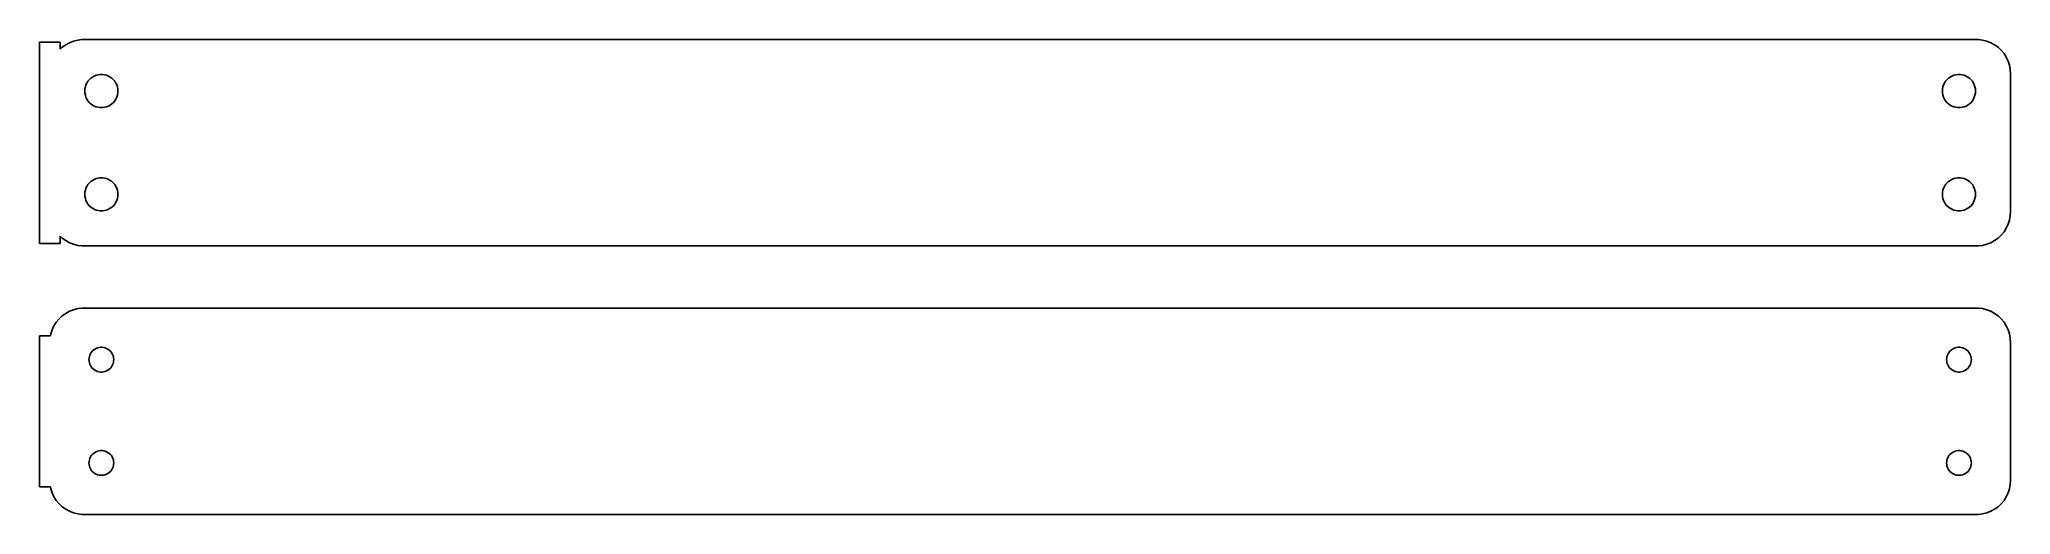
# Model space of a CAD drawing. Header units: metres. Extents: x -144 to 142, y 24 to 93.
import ezdxf

# ---------------------------------------------------------------- set-up
doc = ezdxf.new("R2010")
doc.units = ezdxf.units.M

msp = doc.modelspace()

# ---------------------------------------------------------------- linework, layer by layer
for p, q in [((-141, 92.6148), (-144, 92.6148)), ((-144, 92.6148), (-144, 63.3852)), ((-141, 91.5587), (-141, 92.6148)), ((-140.687, 91.8526), (-141, 91.5587)), ((-140.179, 92.2216), (-140.687, 91.8526)), ((-139.629, 92.5241), (-140.179, 92.2216)), ((-139.045, 92.7553), (-139.629, 92.5241)), ((-138.437, 92.9114), (-139.045, 92.7553)), ((-137.814, 92.9901), (-138.437, 92.9114)), ((137.814, 92.9901), (-137.814, 92.9901)), ((138.437, 92.9114), (137.814, 92.9901)), ((139.045, 92.7553), (138.437, 92.9114)), ((139.629, 92.5241), (139.045, 92.7553)), ((140.179, 92.2216), (139.629, 92.5241)), ((140.687, 91.8526), (140.179, 92.2216)), ((141.145, 91.4227), (140.687, 91.8526)), ((141.545, 90.9389), (141.145, 91.4227)), ((141.882, 90.4088), (141.545, 90.9389)), ((142.149, 89.8406), (141.882, 90.4088)), ((142.343, 89.2434), (142.149, 89.8406)), ((142.461, 88.6267), (142.343, 89.2434)), ((-137.381, 85.8008), (-137.325, 86.0968)), ((-137.325, 86.0968), (-137.231, 86.3835)), ((-137.231, 86.3835), (-137.103, 86.6562)), ((-137.103, 86.6562), (-136.942, 86.9107)), ((-136.942, 86.9107), (-136.75, 87.1429)), ((-136.75, 87.1429), (-136.53, 87.3492)), ((-136.53, 87.3492), (-136.286, 87.5264)), ((-136.286, 87.5264), (-136.022, 87.6716)), ((-136.022, 87.6716), (-135.742, 87.7825)), ((-135.742, 87.7825), (-135.45, 87.8575)), ((-135.45, 87.8575), (-135.151, 87.8953)), ((-135.151, 87.8953), (-134.849, 87.8953)), ((-134.849, 87.8953), (-134.55, 87.8575)), ((-134.55, 87.8575), (-134.258, 87.7825)), ((-134.258, 87.7825), (-133.978, 87.6716)), ((-133.978, 87.6716), (-133.714, 87.5264)), ((-133.714, 87.5264), (-133.47, 87.3492)), ((-133.47, 87.3492), (-133.25, 87.1429)), ((-133.25, 87.1429), (-133.058, 86.9107)), ((-133.058, 86.9107), (-132.897, 86.6562)), ((-132.897, 86.6562), (-132.769, 86.3835)), ((-132.769, 86.3835), (-132.675, 86.0968)), ((-132.675, 86.0968), (-132.619, 85.8008)), ((132.619, 85.8008), (132.675, 86.0968)), ((132.675, 86.0968), (132.769, 86.3835)), ((132.769, 86.3835), (132.897, 86.6562)), ((132.897, 86.6562), (133.058, 86.9107)), ((133.058, 86.9107), (133.25, 87.1429)), ((133.25, 87.1429), (133.47, 87.3492)), ((133.47, 87.3492), (133.714, 87.5264)), ((133.714, 87.5264), (133.978, 87.6716)), ((133.978, 87.6716), (134.258, 87.7825)), ((134.258, 87.7825), (134.55, 87.8575)), ((134.55, 87.8575), (134.849, 87.8953)), ((134.849, 87.8953), (135.151, 87.8953)), ((135.151, 87.8953), (135.45, 87.8575)), ((135.45, 87.8575), (135.742, 87.7825)), ((135.742, 87.7825), (136.022, 87.6716)), ((136.022, 87.6716), (136.286, 87.5264)), ((136.286, 87.5264), (136.53, 87.3492)), ((136.53, 87.3492), (136.75, 87.1429)), ((136.75, 87.1429), (136.942, 86.9107)), ((136.942, 86.9107), (137.103, 86.6562)), ((137.103, 86.6562), (137.231, 86.3835)), ((137.231, 86.3835), (137.325, 86.0968)), ((137.325, 86.0968), (137.381, 85.8008)), ((142.5, 88), (142.461, 88.6267)), ((142.5, 68), (142.5, 88)), ((-137.4, 85.5), (-137.381, 85.8008)), ((-137.381, 85.1992), (-137.4, 85.5)), ((-137.325, 84.9031), (-137.381, 85.1992)), ((-137.231, 84.6165), (-137.325, 84.9031)), ((-137.103, 84.3438), (-137.231, 84.6165)), ((-136.942, 84.0893), (-137.103, 84.3438)), ((-136.75, 83.8571), (-136.942, 84.0893)), ((-136.53, 83.6508), (-136.75, 83.8571)), ((-136.286, 83.4736), (-136.53, 83.6508)), ((-136.022, 83.3284), (-136.286, 83.4736)), ((-135.742, 83.2175), (-136.022, 83.3284)), ((-135.45, 83.1425), (-135.742, 83.2175)), ((-135.151, 83.1047), (-135.45, 83.1425)), ((-134.849, 83.1047), (-135.151, 83.1047)), ((-134.55, 83.1425), (-134.849, 83.1047)), ((-134.258, 83.2175), (-134.55, 83.1425)), ((-133.978, 83.3284), (-134.258, 83.2175)), ((-133.714, 83.4736), (-133.978, 83.3284)), ((-133.47, 83.6508), (-133.714, 83.4736)), ((-133.25, 83.8571), (-133.47, 83.6508)), ((-133.058, 84.0893), (-133.25, 83.8571)), ((-132.897, 84.3438), (-133.058, 84.0893)), ((-132.769, 84.6165), (-132.897, 84.3438)), ((-132.675, 84.9031), (-132.769, 84.6165)), ((-132.619, 85.1992), (-132.675, 84.9031)), ((-132.619, 85.8008), (-132.6, 85.5)), ((-132.6, 85.5), (-132.619, 85.1992)), ((132.6, 85.5), (132.619, 85.8008)), ((132.619, 85.1992), (132.6, 85.5)), ((132.675, 84.9031), (132.619, 85.1992)), ((132.769, 84.6165), (132.675, 84.9031)), ((132.897, 84.3438), (132.769, 84.6165)), ((133.058, 84.0893), (132.897, 84.3438)), ((133.25, 83.8571), (133.058, 84.0893)), ((133.47, 83.6508), (133.25, 83.8571)), ((133.714, 83.4736), (133.47, 83.6508)), ((133.978, 83.3284), (133.714, 83.4736)), ((134.258, 83.2175), (133.978, 83.3284)), ((134.55, 83.1425), (134.258, 83.2175)), ((134.849, 83.1047), (134.55, 83.1425)), ((135.151, 83.1047), (134.849, 83.1047)), ((135.45, 83.1425), (135.151, 83.1047)), ((135.742, 83.2175), (135.45, 83.1425)), ((136.022, 83.3284), (135.742, 83.2175)), ((136.286, 83.4736), (136.022, 83.3284)), ((136.53, 83.6508), (136.286, 83.4736)), ((136.75, 83.8571), (136.53, 83.6508)), ((136.942, 84.0893), (136.75, 83.8571)), ((137.103, 84.3438), (136.942, 84.0893)), ((137.231, 84.6165), (137.103, 84.3438)), ((137.325, 84.9031), (137.231, 84.6165)), ((137.381, 85.1992), (137.325, 84.9031)), ((137.381, 85.8008), (137.4, 85.5)), ((137.4, 85.5), (137.381, 85.1992)), ((-137.231, 71.3835), (-137.103, 71.6562)), ((-137.103, 71.6562), (-136.942, 71.9107)), ((-136.942, 71.9107), (-136.75, 72.1429)), ((-136.75, 72.1429), (-136.53, 72.3492)), ((-136.53, 72.3492), (-136.286, 72.5264)), ((-136.286, 72.5264), (-136.022, 72.6716)), ((-136.022, 72.6716), (-135.742, 72.7825)), ((-135.742, 72.7825), (-135.45, 72.8575)), ((-135.45, 72.8575), (-135.151, 72.8953)), ((-135.151, 72.8953), (-134.849, 72.8953)), ((-134.849, 72.8953), (-134.55, 72.8575)), ((-134.55, 72.8575), (-134.258, 72.7825)), ((-134.258, 72.7825), (-133.978, 72.6716)), ((-133.978, 72.6716), (-133.714, 72.5264)), ((-133.714, 72.5264), (-133.47, 72.3492)), ((-133.47, 72.3492), (-133.25, 72.1429)), ((-133.25, 72.1429), (-133.058, 71.9107)), ((-133.058, 71.9107), (-132.897, 71.6562)), ((-132.897, 71.6562), (-132.769, 71.3835)), ((132.769, 71.3835), (132.897, 71.6562)), ((132.897, 71.6562), (133.058, 71.9107)), ((133.058, 71.9107), (133.25, 72.1429)), ((133.25, 72.1429), (133.47, 72.3492)), ((133.47, 72.3492), (133.714, 72.5264)), ((133.714, 72.5264), (133.978, 72.6716)), ((133.978, 72.6716), (134.258, 72.7825)), ((134.258, 72.7825), (134.55, 72.8575)), ((134.55, 72.8575), (134.849, 72.8953)), ((134.849, 72.8953), (135.151, 72.8953)), ((135.151, 72.8953), (135.45, 72.8575)), ((135.45, 72.8575), (135.742, 72.7825)), ((135.742, 72.7825), (136.022, 72.6716)), ((136.022, 72.6716), (136.286, 72.5264)), ((136.286, 72.5264), (136.53, 72.3492)), ((136.53, 72.3492), (136.75, 72.1429)), ((136.75, 72.1429), (136.942, 71.9107)), ((136.942, 71.9107), (137.103, 71.6562)), ((137.103, 71.6562), (137.231, 71.3835)), ((-137.4, 70.5), (-137.381, 70.8008)), ((-137.381, 70.1992), (-137.4, 70.5)), ((-137.381, 70.8008), (-137.325, 71.0969)), ((-137.325, 69.9032), (-137.381, 70.1992)), ((-137.325, 71.0969), (-137.231, 71.3835)), ((-137.231, 69.6165), (-137.325, 69.9032)), ((-137.103, 69.3438), (-137.231, 69.6165)), ((-136.942, 69.0893), (-137.103, 69.3438)), ((-136.75, 68.8571), (-136.942, 69.0893)), ((-136.53, 68.6508), (-136.75, 68.8571)), ((-133.25, 68.8571), (-133.47, 68.6508)), ((-133.058, 69.0893), (-133.25, 68.8571)), ((-132.897, 69.3438), (-133.058, 69.0893)), ((-132.769, 69.6165), (-132.897, 69.3438)), ((-132.769, 71.3835), (-132.675, 71.0969)), ((-132.675, 69.9032), (-132.769, 69.6165)), ((-132.675, 71.0969), (-132.619, 70.8008)), ((-132.619, 70.1992), (-132.675, 69.9032)), ((-132.619, 70.8008), (-132.6, 70.5)), ((-132.6, 70.5), (-132.619, 70.1992)), ((132.6, 70.5), (132.619, 70.8008)), ((132.619, 70.1992), (132.6, 70.5)), ((132.619, 70.8008), (132.675, 71.0969)), ((132.675, 69.9032), (132.619, 70.1992)), ((132.675, 71.0969), (132.769, 71.3835)), ((132.769, 69.6165), (132.675, 69.9032)), ((132.897, 69.3438), (132.769, 69.6165)), ((133.058, 69.0893), (132.897, 69.3438)), ((133.25, 68.8571), (133.058, 69.0893)), ((133.47, 68.6508), (133.25, 68.8571)), ((136.75, 68.8571), (136.53, 68.6508)), ((136.942, 69.0893), (136.75, 68.8571)), ((137.103, 69.3438), (136.942, 69.0893)), ((137.231, 69.6165), (137.103, 69.3438)), ((137.231, 71.3835), (137.325, 71.0969)), ((137.325, 69.9032), (137.231, 69.6165)), ((137.325, 71.0969), (137.381, 70.8008)), ((137.381, 70.1992), (137.325, 69.9032)), ((137.381, 70.8008), (137.4, 70.5)), ((137.4, 70.5), (137.381, 70.1992)), ((-136.286, 68.4736), (-136.53, 68.6508)), ((-136.022, 68.3284), (-136.286, 68.4736)), ((-135.742, 68.2175), (-136.022, 68.3284)), ((-135.45, 68.1425), (-135.742, 68.2175)), ((-135.151, 68.1047), (-135.45, 68.1425)), ((-134.849, 68.1047), (-135.151, 68.1047)), ((-134.55, 68.1425), (-134.849, 68.1047)), ((-134.258, 68.2175), (-134.55, 68.1425)), ((-133.978, 68.3284), (-134.258, 68.2175)), ((-133.714, 68.4736), (-133.978, 68.3284)), ((-133.47, 68.6508), (-133.714, 68.4736)), ((133.714, 68.4736), (133.47, 68.6508)), ((133.978, 68.3284), (133.714, 68.4736)), ((134.258, 68.2175), (133.978, 68.3284)), ((134.55, 68.1425), (134.258, 68.2175)), ((134.849, 68.1047), (134.55, 68.1425)), ((135.151, 68.1047), (134.849, 68.1047)), ((135.45, 68.1425), (135.151, 68.1047)), ((135.742, 68.2175), (135.45, 68.1425)), ((136.022, 68.3284), (135.742, 68.2175)), ((136.286, 68.4736), (136.022, 68.3284)), ((136.53, 68.6508), (136.286, 68.4736)), ((141.882, 65.5912), (142.149, 66.1594)), ((142.149, 66.1594), (142.343, 66.7566)), ((142.343, 66.7566), (142.461, 67.3733)), ((142.461, 67.3733), (142.5, 68)), ((-144, 63.3852), (-141, 63.3852)), ((-141, 63.3852), (-141, 64.4413)), ((-141, 64.4413), (-140.687, 64.1474)), ((-140.687, 64.1474), (-140.179, 63.7784)), ((-140.179, 63.7784), (-139.629, 63.4759)), ((-139.629, 63.4759), (-139.045, 63.2447)), ((-139.045, 63.2447), (-138.437, 63.0886)), ((-138.437, 63.0886), (-137.814, 63.0099)), ((137.814, 63.0099), (138.437, 63.0886)), ((138.437, 63.0886), (139.045, 63.2447)), ((139.045, 63.2447), (139.629, 63.4759)), ((139.629, 63.4759), (140.179, 63.7784)), ((140.179, 63.7784), (140.687, 64.1474)), ((140.687, 64.1474), (141.145, 64.5773)), ((141.145, 64.5773), (141.545, 65.0611)), ((141.545, 65.0611), (141.882, 65.5912)), ((-137.814, 63.0099), (137.814, 63.0099)), ((-141.545, 51.9389), (-141.882, 51.4088)), ((-141.145, 52.4227), (-141.545, 51.9389)), ((-140.687, 52.8526), (-141.145, 52.4227)), ((-140.179, 53.2216), (-140.687, 52.8526)), ((-139.629, 53.5241), (-140.179, 53.2216)), ((-139.045, 53.7553), (-139.629, 53.5241)), ((-138.437, 53.9114), (-139.045, 53.7553)), ((-137.814, 53.9901), (-138.437, 53.9114)), ((137.814, 53.9901), (-137.814, 53.9901)), ((138.437, 53.9114), (137.814, 53.9901)), ((139.045, 53.7553), (138.437, 53.9114)), ((139.629, 53.5241), (139.045, 53.7553)), ((140.179, 53.2216), (139.629, 53.5241)), ((140.687, 52.8526), (140.179, 53.2216)), ((141.145, 52.4227), (140.687, 52.8526)), ((141.545, 51.9389), (141.145, 52.4227)), ((141.882, 51.4088), (141.545, 51.9389)), ((-142.4, 49.9442), (-144, 49.9442)), ((-144, 49.9442), (-144, 28.0558)), ((-142.343, 50.2434), (-142.4, 49.9442)), ((-142.149, 50.8406), (-142.343, 50.2434)), ((-141.882, 51.4088), (-142.149, 50.8406)), ((142.149, 50.8406), (141.882, 51.4088)), ((142.343, 50.2434), (142.149, 50.8406)), ((142.461, 49.6267), (142.343, 50.2434)), ((142.5, 49), (142.461, 49.6267)), ((142.5, 29), (142.5, 49)), ((-136.8, 46.5), (-136.786, 46.7256)), ((-136.786, 46.2744), (-136.8, 46.5)), ((-136.786, 46.7256), (-136.743, 46.9476)), ((-136.743, 46.0524), (-136.786, 46.2744)), ((-136.743, 46.9476), (-136.674, 47.1626)), ((-136.674, 45.8374), (-136.743, 46.0524)), ((-136.674, 47.1626), (-136.577, 47.3671)), ((-136.577, 47.3671), (-136.456, 47.558)), ((-136.456, 47.558), (-136.312, 47.7322)), ((-136.312, 47.7322), (-136.147, 47.8869)), ((-136.147, 47.8869), (-135.964, 48.0198)), ((-135.964, 48.0198), (-135.766, 48.1287)), ((-135.766, 48.1287), (-135.556, 48.2119)), ((-135.556, 48.2119), (-135.337, 48.2681)), ((-135.337, 48.2681), (-135.113, 48.2964)), ((-135.113, 48.2964), (-134.887, 48.2964)), ((-134.887, 48.2964), (-134.663, 48.2681)), ((-134.663, 48.2681), (-134.444, 48.2119)), ((-134.444, 48.2119), (-134.234, 48.1287)), ((-134.234, 48.1287), (-134.036, 48.0198)), ((-134.036, 48.0198), (-133.853, 47.8869)), ((-133.853, 47.8869), (-133.688, 47.7322)), ((-133.688, 47.7322), (-133.544, 47.558)), ((-133.544, 47.558), (-133.423, 47.3671)), ((-133.423, 47.3671), (-133.326, 47.1626)), ((-133.326, 47.1626), (-133.257, 46.9476)), ((-133.257, 46.0524), (-133.326, 45.8374)), ((-133.257, 46.9476), (-133.214, 46.7256)), ((-133.214, 46.2744), (-133.257, 46.0524)), ((-133.214, 46.7256), (-133.2, 46.5)), ((-133.2, 46.5), (-133.214, 46.2744)), ((133.2, 46.5), (133.214, 46.7256)), ((133.214, 46.2744), (133.2, 46.5)), ((133.214, 46.7256), (133.257, 46.9476)), ((133.257, 46.0524), (133.214, 46.2744)), ((133.257, 46.9476), (133.326, 47.1626)), ((133.326, 45.8374), (133.257, 46.0524)), ((133.326, 47.1626), (133.423, 47.3671)), ((133.423, 47.3671), (133.544, 47.558)), ((133.544, 47.558), (133.688, 47.7322)), ((133.688, 47.7322), (133.853, 47.8869)), ((133.853, 47.8869), (134.036, 48.0198)), ((134.036, 48.0198), (134.234, 48.1287)), ((134.234, 48.1287), (134.444, 48.2119)), ((134.444, 48.2119), (134.663, 48.2681)), ((134.663, 48.2681), (134.887, 48.2964)), ((134.887, 48.2964), (135.113, 48.2964)), ((135.113, 48.2964), (135.337, 48.2681)), ((135.337, 48.2681), (135.556, 48.2119)), ((135.556, 48.2119), (135.766, 48.1287)), ((135.766, 48.1287), (135.964, 48.0198)), ((135.964, 48.0198), (136.147, 47.8869)), ((136.147, 47.8869), (136.312, 47.7322)), ((136.312, 47.7322), (136.456, 47.558)), ((136.456, 47.558), (136.577, 47.3671)), ((136.577, 47.3671), (136.674, 47.1626)), ((136.674, 47.1626), (136.743, 46.9476)), ((136.743, 46.0524), (136.674, 45.8374)), ((136.743, 46.9476), (136.786, 46.7256)), ((136.786, 46.2744), (136.743, 46.0524)), ((136.786, 46.7256), (136.8, 46.5)), ((136.8, 46.5), (136.786, 46.2744)), ((-136.577, 45.6328), (-136.674, 45.8374)), ((-136.456, 45.442), (-136.577, 45.6328)), ((-136.312, 45.2678), (-136.456, 45.442)), ((-136.147, 45.1131), (-136.312, 45.2678)), ((-135.964, 44.9802), (-136.147, 45.1131)), ((-135.766, 44.8713), (-135.964, 44.9802)), ((-135.556, 44.7881), (-135.766, 44.8713)), ((-135.337, 44.7319), (-135.556, 44.7881)), ((-135.113, 44.7036), (-135.337, 44.7319)), ((-134.887, 44.7036), (-135.113, 44.7036)), ((-134.663, 44.7319), (-134.887, 44.7036)), ((-134.444, 44.7881), (-134.663, 44.7319)), ((-134.234, 44.8713), (-134.444, 44.7881)), ((-134.036, 44.9802), (-134.234, 44.8713)), ((-133.853, 45.1131), (-134.036, 44.9802)), ((-133.688, 45.2678), (-133.853, 45.1131)), ((-133.544, 45.442), (-133.688, 45.2678)), ((-133.423, 45.6328), (-133.544, 45.442)), ((-133.326, 45.8374), (-133.423, 45.6328)), ((133.423, 45.6328), (133.326, 45.8374)), ((133.544, 45.442), (133.423, 45.6328)), ((133.688, 45.2678), (133.544, 45.442)), ((133.853, 45.1131), (133.688, 45.2678)), ((134.036, 44.9802), (133.853, 45.1131)), ((134.234, 44.8713), (134.036, 44.9802)), ((134.444, 44.7881), (134.234, 44.8713)), ((134.663, 44.7319), (134.444, 44.7881)), ((134.887, 44.7036), (134.663, 44.7319)), ((135.113, 44.7036), (134.887, 44.7036)), ((135.337, 44.7319), (135.113, 44.7036)), ((135.556, 44.7881), (135.337, 44.7319)), ((135.766, 44.8713), (135.556, 44.7881)), ((135.964, 44.9802), (135.766, 44.8713)), ((136.147, 45.1131), (135.964, 44.9802)), ((136.312, 45.2678), (136.147, 45.1131)), ((136.456, 45.442), (136.312, 45.2678)), ((136.577, 45.6328), (136.456, 45.442)), ((136.674, 45.8374), (136.577, 45.6328)), ((-136.8, 31.5), (-136.786, 31.7256)), ((-136.786, 31.7256), (-136.743, 31.9476)), ((-136.743, 31.9476), (-136.674, 32.1626)), ((-136.674, 32.1626), (-136.577, 32.3672)), ((-136.577, 32.3672), (-136.456, 32.558)), ((-136.456, 32.558), (-136.312, 32.7322)), ((-136.312, 32.7322), (-136.147, 32.8869)), ((-136.147, 32.8869), (-135.964, 33.0198)), ((-135.964, 33.0198), (-135.766, 33.1287)), ((-135.766, 33.1287), (-135.556, 33.2119)), ((-135.556, 33.2119), (-135.337, 33.2681)), ((-135.337, 33.2681), (-135.113, 33.2964)), ((-135.113, 33.2964), (-134.887, 33.2964)), ((-134.887, 33.2964), (-134.663, 33.2681)), ((-134.663, 33.2681), (-134.444, 33.2119)), ((-134.444, 33.2119), (-134.234, 33.1287)), ((-134.234, 33.1287), (-134.036, 33.0198)), ((-134.036, 33.0198), (-133.853, 32.8869)), ((-133.853, 32.8869), (-133.688, 32.7322)), ((-133.688, 32.7322), (-133.544, 32.558)), ((-133.544, 32.558), (-133.423, 32.3672)), ((-133.423, 32.3672), (-133.326, 32.1626)), ((-133.326, 32.1626), (-133.257, 31.9476)), ((-133.257, 31.9476), (-133.214, 31.7256)), ((-133.214, 31.7256), (-133.2, 31.5)), ((133.2, 31.5), (133.214, 31.7256)), ((133.214, 31.7256), (133.257, 31.9476)), ((133.257, 31.9476), (133.326, 32.1626)), ((133.326, 32.1626), (133.423, 32.3672)), ((133.423, 32.3672), (133.544, 32.558)), ((133.544, 32.558), (133.688, 32.7322)), ((133.688, 32.7322), (133.853, 32.8869)), ((133.853, 32.8869), (134.036, 33.0198)), ((134.036, 33.0198), (134.234, 33.1287)), ((134.234, 33.1287), (134.444, 33.2119)), ((134.444, 33.2119), (134.663, 33.2681)), ((134.663, 33.2681), (134.887, 33.2964)), ((134.887, 33.2964), (135.113, 33.2964)), ((135.113, 33.2964), (135.337, 33.2681)), ((135.337, 33.2681), (135.556, 33.2119)), ((135.556, 33.2119), (135.766, 33.1287)), ((135.766, 33.1287), (135.964, 33.0198)), ((135.964, 33.0198), (136.147, 32.8869)), ((136.147, 32.8869), (136.312, 32.7322)), ((136.312, 32.7322), (136.456, 32.558)), ((136.456, 32.558), (136.577, 32.3672)), ((136.577, 32.3672), (136.674, 32.1626)), ((136.674, 32.1626), (136.743, 31.9476)), ((136.743, 31.9476), (136.786, 31.7256)), ((136.786, 31.7256), (136.8, 31.5)), ((-136.786, 31.2744), (-136.8, 31.5)), ((-136.743, 31.0524), (-136.786, 31.2744)), ((-136.674, 30.8374), (-136.743, 31.0524)), ((-136.577, 30.6329), (-136.674, 30.8374)), ((-136.456, 30.442), (-136.577, 30.6329)), ((-136.312, 30.2678), (-136.456, 30.442)), ((-136.147, 30.1131), (-136.312, 30.2678)), ((-135.964, 29.9802), (-136.147, 30.1131)), ((-135.766, 29.8713), (-135.964, 29.9802)), ((-135.556, 29.7881), (-135.766, 29.8713)), ((-135.337, 29.7319), (-135.556, 29.7881)), ((-135.113, 29.7036), (-135.337, 29.7319)), ((-134.887, 29.7036), (-135.113, 29.7036)), ((-134.663, 29.7319), (-134.887, 29.7036)), ((-134.444, 29.7881), (-134.663, 29.7319)), ((-134.234, 29.8713), (-134.444, 29.7881)), ((-134.036, 29.9802), (-134.234, 29.8713)), ((-133.853, 30.1131), (-134.036, 29.9802)), ((-133.688, 30.2678), (-133.853, 30.1131)), ((-133.544, 30.442), (-133.688, 30.2678)), ((-133.423, 30.6329), (-133.544, 30.442)), ((-133.326, 30.8374), (-133.423, 30.6329)), ((-133.257, 31.0524), (-133.326, 30.8374)), ((-133.214, 31.2744), (-133.257, 31.0524)), ((-133.2, 31.5), (-133.214, 31.2744)), ((133.214, 31.2744), (133.2, 31.5)), ((133.257, 31.0524), (133.214, 31.2744)), ((133.326, 30.8374), (133.257, 31.0524)), ((133.423, 30.6329), (133.326, 30.8374)), ((133.544, 30.442), (133.423, 30.6329)), ((133.688, 30.2678), (133.544, 30.442)), ((133.853, 30.1131), (133.688, 30.2678)), ((134.036, 29.9802), (133.853, 30.1131)), ((134.234, 29.8713), (134.036, 29.9802)), ((134.444, 29.7881), (134.234, 29.8713)), ((134.663, 29.7319), (134.444, 29.7881)), ((134.887, 29.7036), (134.663, 29.7319)), ((135.113, 29.7036), (134.887, 29.7036)), ((135.337, 29.7319), (135.113, 29.7036)), ((135.556, 29.7881), (135.337, 29.7319)), ((135.766, 29.8713), (135.556, 29.7881)), ((135.964, 29.9802), (135.766, 29.8713)), ((136.147, 30.1131), (135.964, 29.9802)), ((136.312, 30.2678), (136.147, 30.1131)), ((136.456, 30.442), (136.312, 30.2678)), ((136.577, 30.6329), (136.456, 30.442)), ((136.674, 30.8374), (136.577, 30.6329)), ((136.743, 31.0524), (136.674, 30.8374)), ((136.786, 31.2744), (136.743, 31.0524)), ((136.8, 31.5), (136.786, 31.2744)), ((142.461, 28.3733), (142.5, 29)), ((-144, 28.0558), (-142.4, 28.0558)), ((-142.4, 28.0558), (-142.343, 27.7566)), ((-142.343, 27.7566), (-142.149, 27.1594)), ((-142.149, 27.1594), (-141.882, 26.5912)), ((-141.882, 26.5912), (-141.545, 26.0611)), ((-141.545, 26.0611), (-141.145, 25.5773)), ((141.145, 25.5773), (141.545, 26.0611)), ((141.545, 26.0611), (141.882, 26.5912)), ((141.882, 26.5912), (142.149, 27.1594)), ((142.149, 27.1594), (142.343, 27.7566)), ((142.343, 27.7566), (142.461, 28.3733)), ((-141.145, 25.5773), (-140.687, 25.1474)), ((-140.687, 25.1474), (-140.179, 24.7784)), ((-140.179, 24.7784), (-139.629, 24.4759)), ((-139.629, 24.4759), (-139.045, 24.2447)), ((-139.045, 24.2447), (-138.437, 24.0886)), ((-138.437, 24.0886), (-137.814, 24.0099)), ((-137.814, 24.0099), (137.814, 24.0099)), ((137.814, 24.0099), (138.437, 24.0886)), ((138.437, 24.0886), (139.045, 24.2447)), ((139.045, 24.2447), (139.629, 24.4759)), ((139.629, 24.4759), (140.179, 24.7784)), ((140.179, 24.7784), (140.687, 25.1474)), ((140.687, 25.1474), (141.145, 25.5773))]:
    msp.add_line(p, q)

doc.saveas('drawing.dxf')
